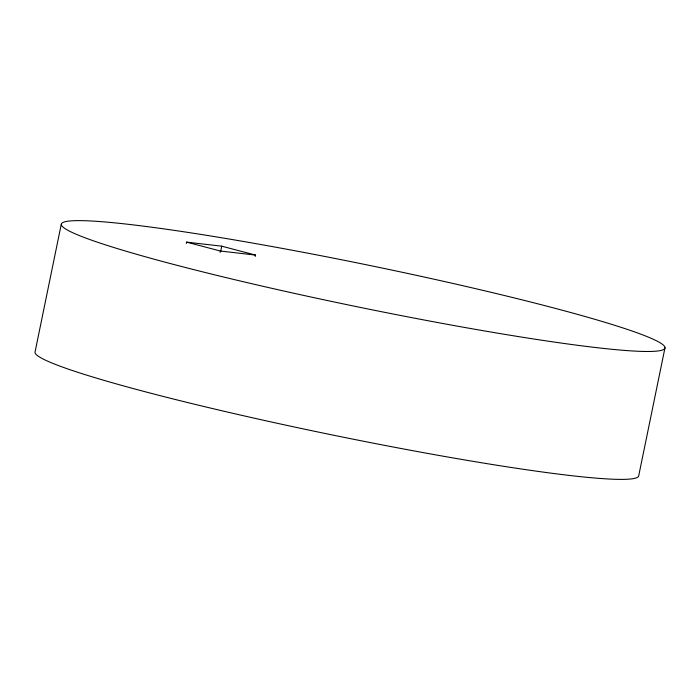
<?xml version="1.0" encoding="UTF-8"?>
<svg xmlns="http://www.w3.org/2000/svg" width="700" height="700" viewBox="0 0 700 700"><rect width="100%" height="100%" fill="white"/><g stroke="black" fill="none" stroke-linecap="round" stroke-linejoin="round"><path stroke-width="1.05" d="M61.259 224.341L35 352.24A308.14 21.499 11.6 0 0 336.088 435.733A308.14 21.499 11.6 0 0 638.741 475.659L665 347.76M186.34 243.469L186.611 242.13L221.751 246.181L255.526 255.08L255.246 256.419M220.115 252.368L220.386 251.037L255.526 255.08M220.657 251.51L221.751 246.181M186.611 242.13L220.386 251.037M185.5 267.514A308.14 21.499 11.6 0 0 663.32 349.668A308.14 21.499 11.6 0 0 240.555 240.966A308.14 21.499 11.6 0 0 185.5 267.514"/></g></svg>
